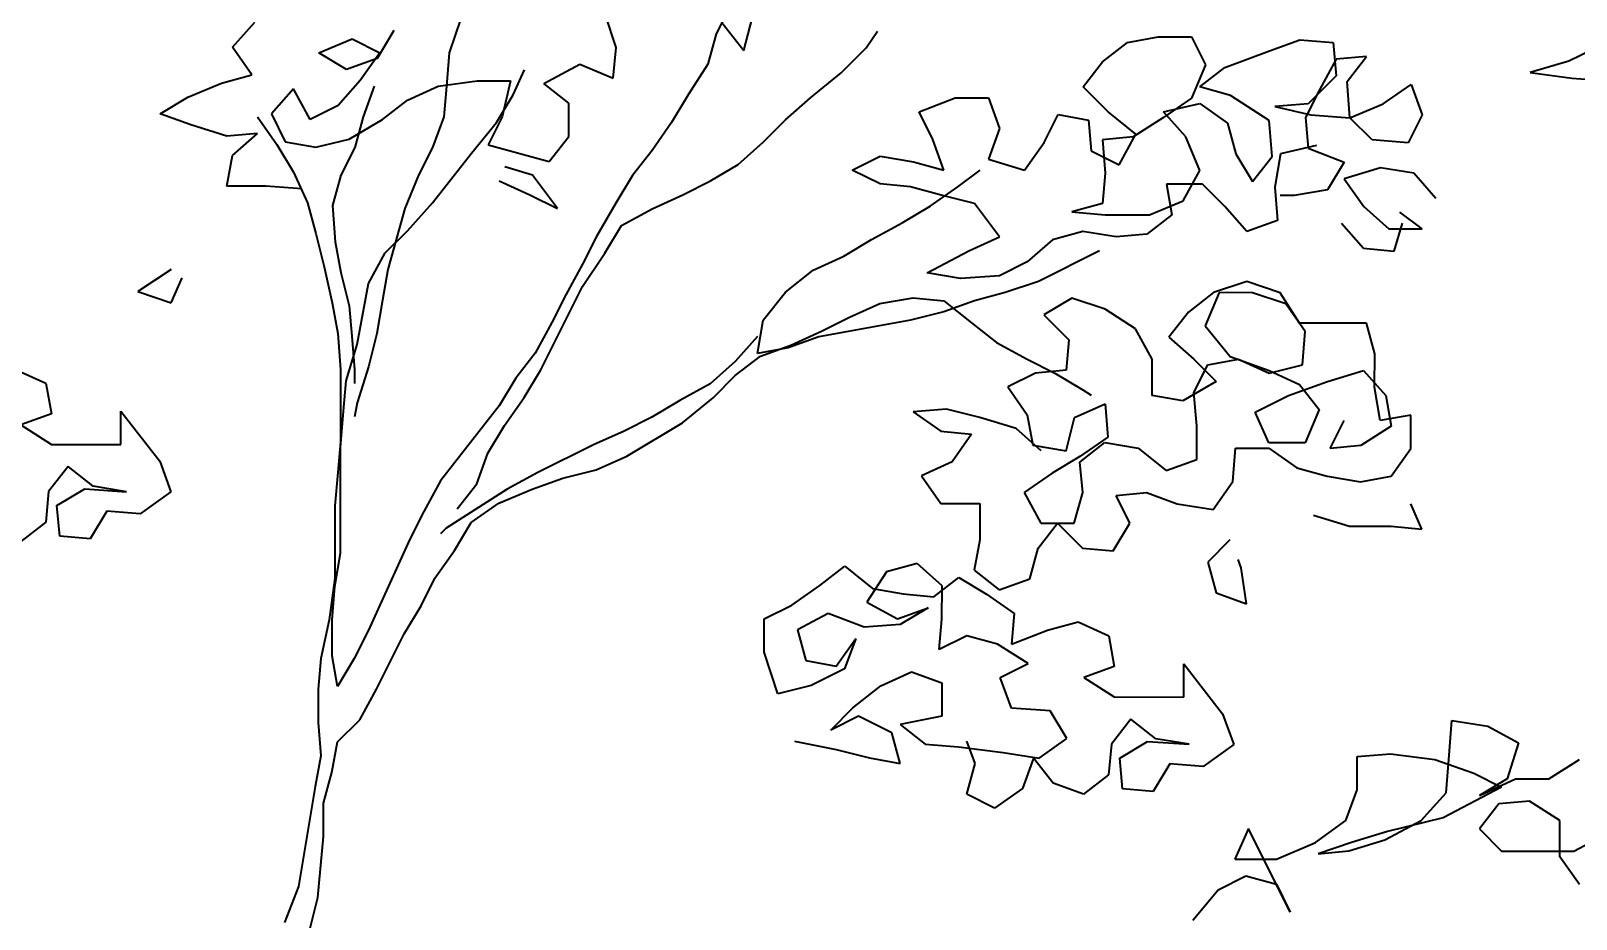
# Model space of a CAD drawing. Header units: millimetres. Extents: x 3675 to 7804, y -1257 to 3701.
# Drawn here: x 4615.8 to 4718.7, y -346 to -286.9 of the extents above; entities that cross this region are included whole.
import ezdxf

# ---------------------------------------------------------------- set-up
doc = ezdxf.new("R2010")
doc.units = ezdxf.units.MM
doc.layers.add('L-shrub', color=74, linetype='Continuous', lineweight=35)

# ---------------------------------------------------------------- blocks, each defined once
blk = doc.blocks.new('a4')
for p, q in [((0.33797, 2.50902), (0.32766, 2.48844)), ((0.29058, 2.48332), (0.28648, 2.49568)), ((0.14849, 2.48345), (0.15673, 2.49271)), ((0.23293, 2.49367), (0.2288, 2.48132)), ((0.32972, 2.49255), (0.33795, 2.48225)), ((0.33795, 2.48225), (0.34105, 2.4946)), ((0.18041, 2.48136), (0.19277, 2.4865)), ((0.19277, 2.4865), (0.20306, 2.48134)), ((0.20821, 2.48958), (0.20203, 2.47928)), ((0.32766, 2.48844), (0.32456, 2.47711)), ((0.38325, 2.48324), (0.38738, 2.48941)), ((0.47077, 2.47801), (0.48005, 2.48521)), ((0.48005, 2.48521), (0.49137, 2.48726)), ((0.49137, 2.48726), (0.50373, 2.48725)), ((0.50373, 2.48725), (0.50887, 2.47694)), ((0.53256, 2.48207), (0.54389, 2.48618)), ((0.54389, 2.48618), (0.55624, 2.48514)), ((0.55624, 2.48514), (0.55726, 2.47278)), ((0.65592, 2.48438), (0.64356, 2.47821)), ((0.15569, 2.47315), (0.14849, 2.48345)), ((0.1907, 2.47518), (0.18041, 2.48136)), ((0.20203, 2.47928), (0.1907, 2.47518)), ((0.20306, 2.48134), (0.19584, 2.47105)), ((0.2288, 2.48132), (0.22776, 2.46896)), ((0.28954, 2.472), (0.29058, 2.48332)), ((0.37398, 2.47398), (0.38325, 2.48324)), ((0.51608, 2.47591), (0.53256, 2.48207)), ((0.55727, 2.47896), (0.55108, 2.46764)), ((0.56859, 2.47998), (0.55727, 2.47896)), ((0.56138, 2.47072), (0.56859, 2.47998)), ((0.14436, 2.47007), (0.15569, 2.47315)), ((0.25247, 2.46585), (0.2566, 2.47512)), ((0.2638, 2.46996), (0.27719, 2.47716)), ((0.27719, 2.47716), (0.28954, 2.472)), ((0.32456, 2.47711), (0.31734, 2.46579)), ((0.36264, 2.46472), (0.37398, 2.47398)), ((0.46356, 2.46875), (0.47077, 2.47801)), ((0.50887, 2.47694), (0.50371, 2.46459)), ((0.5068, 2.46871), (0.51608, 2.47591)), ((0.55726, 2.47278), (0.54695, 2.46249)), ((0.64356, 2.47821), (0.62914, 2.47411)), ((0.62914, 2.47411), (0.64458, 2.47203)), ((0.132, 2.46493), (0.14436, 2.47007)), ((0.17113, 2.46799), (0.16288, 2.45873)), ((0.17729, 2.45665), (0.17113, 2.46799)), ((0.19584, 2.47105), (0.1876, 2.46179)), ((0.20099, 2.46899), (0.19686, 2.45767)), ((0.21334, 2.46383), (0.22467, 2.46897)), ((0.22467, 2.46897), (0.23909, 2.47101)), ((0.22776, 2.46896), (0.22672, 2.45764)), ((0.23909, 2.47101), (0.25144, 2.471)), ((0.25144, 2.471), (0.24834, 2.45762)), ((0.27306, 2.46274), (0.2638, 2.46996)), ((0.47282, 2.45947), (0.46356, 2.46875)), ((0.51813, 2.46561), (0.5068, 2.46871)), ((0.55108, 2.46764), (0.54592, 2.45735)), ((0.5624, 2.45733), (0.56138, 2.47072)), ((0.57476, 2.46247), (0.58506, 2.46967)), ((0.58506, 2.46967), (0.58917, 2.45834)), ((0.64458, 2.47203), (0.65797, 2.47099)), ((0.12169, 2.45876), (0.132, 2.46493)), ((0.1876, 2.46179), (0.17729, 2.45665)), ((0.20407, 2.45663), (0.21334, 2.46383)), ((0.24628, 2.45556), (0.25247, 2.46585)), ((0.27305, 2.45039), (0.27306, 2.46274)), ((0.31734, 2.46579), (0.31115, 2.4555)), ((0.35337, 2.45649), (0.36264, 2.46472)), ((0.4028, 2.45954), (0.41619, 2.46467)), ((0.41619, 2.46467), (0.42854, 2.46466)), ((0.42854, 2.46466), (0.43265, 2.45333)), ((0.50371, 2.46459), (0.49341, 2.45739)), ((0.49341, 2.45945), (0.5068, 2.46253)), ((0.5068, 2.46253), (0.51709, 2.45531)), ((0.53253, 2.45633), (0.51813, 2.46561)), ((0.54695, 2.46249), (0.5346, 2.46148)), ((0.5346, 2.46148), (0.54798, 2.45837)), ((0.5624, 2.45733), (0.57476, 2.46247)), ((0.13302, 2.45464), (0.12169, 2.45876)), ((0.15773, 2.4577), (0.16493, 2.4474)), ((0.16288, 2.45873), (0.16802, 2.44843)), ((0.1917, 2.44943), (0.20407, 2.45663)), ((0.19686, 2.45767), (0.19376, 2.44634)), ((0.22672, 2.45764), (0.22259, 2.44632)), ((0.237, 2.44424), (0.24628, 2.45556)), ((0.24834, 2.45762), (0.24319, 2.44733)), ((0.31115, 2.4555), (0.30393, 2.44521)), ((0.34512, 2.44826), (0.35337, 2.45649)), ((0.40794, 2.44924), (0.4028, 2.45954)), ((0.44912, 2.44817), (0.45428, 2.45846)), ((0.45428, 2.45846), (0.4656, 2.45639)), ((0.4656, 2.45639), (0.46662, 2.44506)), ((0.4831, 2.45123), (0.47282, 2.45947)), ((0.49341, 2.45739), (0.48207, 2.4502)), ((0.50164, 2.45018), (0.49341, 2.45945)), ((0.53355, 2.44294), (0.53253, 2.45633)), ((0.54592, 2.45735), (0.54694, 2.44602)), ((0.54798, 2.45837), (0.5624, 2.45733)), ((0.57063, 2.44909), (0.5624, 2.45733)), ((0.58917, 2.45834), (0.58401, 2.44804)), ((0.1464, 2.4505), (0.13302, 2.45464)), ((0.15773, 2.45152), (0.1464, 2.4505)), ((0.14845, 2.44329), (0.15773, 2.45152)), ((0.26583, 2.44113), (0.27305, 2.45039)), ((0.43265, 2.45333), (0.42852, 2.44201)), ((0.48207, 2.4502), (0.47075, 2.44918)), ((0.47692, 2.4399), (0.4831, 2.45123)), ((0.50677, 2.43782), (0.50164, 2.45018)), ((0.51709, 2.45531), (0.52017, 2.44398)), ((0.16493, 2.4474), (0.1711, 2.4371)), ((0.16802, 2.44843), (0.17934, 2.44636)), ((0.17934, 2.44636), (0.1917, 2.44943)), ((0.19376, 2.44634), (0.1886, 2.43605)), ((0.22259, 2.44632), (0.21743, 2.43602)), ((0.22257, 2.42572), (0.237, 2.44424)), ((0.24319, 2.44733), (0.26583, 2.44113)), ((0.30393, 2.44521), (0.29672, 2.43595)), ((0.33585, 2.44003), (0.34512, 2.44826)), ((0.41204, 2.43791), (0.40794, 2.44924)), ((0.4419, 2.43788), (0.44912, 2.44817)), ((0.46662, 2.44506), (0.47692, 2.4399)), ((0.47075, 2.44918), (0.47176, 2.43682)), ((0.55003, 2.44705), (0.53664, 2.44397)), ((0.54694, 2.44602), (0.56032, 2.44086)), ((0.58401, 2.44804), (0.57063, 2.44909)), ((0.14638, 2.43197), (0.14845, 2.44329)), ((0.25965, 2.43599), (0.24936, 2.43908)), ((0.32555, 2.43387), (0.33585, 2.44003)), ((0.37806, 2.43794), (0.38837, 2.44308)), ((0.38837, 2.44308), (0.40072, 2.441)), ((0.40072, 2.441), (0.41204, 2.43791)), ((0.42852, 2.44201), (0.4419, 2.43788)), ((0.52017, 2.44398), (0.52633, 2.43368)), ((0.52633, 2.43368), (0.53355, 2.44294)), ((0.53664, 2.44397), (0.53457, 2.43161)), ((0.56032, 2.44086), (0.55413, 2.43057)), ((0.5737, 2.43879), (0.56032, 2.43468)), ((0.58606, 2.43672), (0.5737, 2.43879)), ((0.1711, 2.4371), (0.17624, 2.42576)), ((0.1886, 2.43605), (0.1855, 2.42473)), ((0.21743, 2.43602), (0.21227, 2.42367)), ((0.24729, 2.43394), (0.25861, 2.42878)), ((0.26891, 2.42362), (0.25965, 2.43599)), ((0.29672, 2.43595), (0.29053, 2.42566)), ((0.31525, 2.42873), (0.32555, 2.43387)), ((0.38836, 2.43278), (0.37806, 2.43794)), ((0.39968, 2.43174), (0.38836, 2.43278)), ((0.41719, 2.43172), (0.42543, 2.43789)), ((0.47176, 2.43682), (0.47072, 2.4255)), ((0.5078, 2.43267), (0.49441, 2.43268)), ((0.49441, 2.43268), (0.49646, 2.42135)), ((0.50059, 2.4265), (0.50677, 2.43782)), ((0.51603, 2.42442), (0.5078, 2.43267)), ((0.56032, 2.43468), (0.56751, 2.42438)), ((0.59429, 2.42744), (0.58606, 2.43672)), ((0.1608, 2.43196), (0.14638, 2.43197)), ((0.17418, 2.43091), (0.1608, 2.43196)), ((0.25861, 2.42878), (0.26891, 2.42362)), ((0.30391, 2.42359), (0.31525, 2.42873)), ((0.41101, 2.42864), (0.39968, 2.43174)), ((0.40688, 2.42452), (0.41719, 2.43172)), ((0.42336, 2.42554), (0.41101, 2.42864)), ((0.53457, 2.43161), (0.53559, 2.41926)), ((0.54178, 2.42852), (0.53663, 2.42852)), ((0.55413, 2.43057), (0.54178, 2.42852)), ((0.17624, 2.42576), (0.17932, 2.41444)), ((0.1855, 2.42473), (0.18652, 2.41134)), ((0.21227, 2.42367), (0.20607, 2.40103)), ((0.2133, 2.41543), (0.22257, 2.42572)), ((0.29053, 2.42566), (0.28331, 2.41331)), ((0.29258, 2.41742), (0.30391, 2.42359)), ((0.39658, 2.41836), (0.40688, 2.42452)), ((0.43262, 2.41317), (0.42336, 2.42554)), ((0.47072, 2.4255), (0.4594, 2.42242)), ((0.4594, 2.42242), (0.47175, 2.42138)), ((0.47175, 2.42138), (0.48823, 2.42136)), ((0.49646, 2.42135), (0.48719, 2.41415)), ((0.48823, 2.42136), (0.50059, 2.4265)), ((0.52426, 2.41515), (0.51603, 2.42442)), ((0.56751, 2.42438), (0.57677, 2.41613)), ((0.58913, 2.41612), (0.5809, 2.42231)), ((0.20505, 2.4072), (0.2133, 2.41543)), ((0.2864, 2.40713), (0.29258, 2.41742)), ((0.38525, 2.41219), (0.39658, 2.41836)), ((0.53559, 2.41926), (0.52426, 2.41515)), ((0.55927, 2.41821), (0.5675, 2.40893)), ((0.57677, 2.41613), (0.58913, 2.41612)), ((0.57882, 2.40789), (0.58192, 2.41819)), ((0.17932, 2.41444), (0.18239, 2.40208)), ((0.18652, 2.41134), (0.18857, 2.40001)), ((0.28331, 2.41331), (0.27815, 2.40302)), ((0.37495, 2.40602), (0.38525, 2.41219)), ((0.42128, 2.40804), (0.43262, 2.41317)), ((0.45218, 2.41213), (0.4429, 2.4039)), ((0.46351, 2.4152), (0.45218, 2.41213)), ((0.47586, 2.41313), (0.46351, 2.4152)), ((0.48719, 2.41415), (0.47586, 2.41313)), ((0.19886, 2.39588), (0.20505, 2.4072)), ((0.27815, 2.39478), (0.2864, 2.40713)), ((0.36362, 2.40088), (0.37495, 2.40602)), ((0.40583, 2.39981), (0.42128, 2.40804)), ((0.46968, 2.40799), (0.44702, 2.39669)), ((0.5675, 2.40893), (0.57882, 2.40789)), ((0.12576, 2.4011), (0.1134, 2.39287)), ((0.18239, 2.40208), (0.18547, 2.38869)), ((0.18857, 2.40001), (0.19165, 2.38765)), ((0.20607, 2.40103), (0.204, 2.3897)), ((0.27815, 2.40302), (0.27197, 2.3917)), ((0.35331, 2.39265), (0.36362, 2.40088)), ((0.41819, 2.39774), (0.40583, 2.39981)), ((0.4326, 2.39876), (0.41819, 2.39774)), ((0.4429, 2.4039), (0.4326, 2.39876)), ((0.1134, 2.39287), (0.12575, 2.38874)), ((0.12575, 2.38874), (0.12988, 2.39801)), ((0.19472, 2.37323), (0.19886, 2.39588)), ((0.26267, 2.3639), (0.27815, 2.39478)), ((0.34506, 2.38236), (0.35331, 2.39265)), ((0.43466, 2.39258), (0.42333, 2.3895)), ((0.44702, 2.39669), (0.43466, 2.39258)), ((0.52424, 2.39662), (0.51188, 2.39251)), ((0.53659, 2.39249), (0.52424, 2.39662)), ((0.18547, 2.38869), (0.18752, 2.37736)), ((0.19165, 2.38765), (0.19267, 2.37633)), ((0.204, 2.3897), (0.20193, 2.37735)), ((0.27197, 2.3917), (0.26681, 2.38141)), ((0.37699, 2.38336), (0.38832, 2.3885)), ((0.38832, 2.3885), (0.40067, 2.39055)), ((0.40067, 2.39055), (0.412, 2.38951)), ((0.412, 2.38951), (0.42229, 2.38126)), ((0.42333, 2.3895), (0.412, 2.38539)), ((0.45937, 2.3905), (0.44906, 2.38433)), ((0.47172, 2.38637), (0.45937, 2.3905)), ((0.51188, 2.39251), (0.50261, 2.38531)), ((0.51394, 2.39251), (0.50878, 2.38015)), ((0.5263, 2.39249), (0.51394, 2.39251)), ((0.53865, 2.38836), (0.5263, 2.39249)), ((0.54379, 2.38115), (0.53659, 2.39249)), ((0.54585, 2.37806), (0.53865, 2.38836)), ((0.26681, 2.38141), (0.26062, 2.37008)), ((0.34299, 2.37001), (0.34506, 2.38236)), ((0.39964, 2.38231), (0.36565, 2.37617)), ((0.36668, 2.37823), (0.37699, 2.38336)), ((0.412, 2.38539), (0.39964, 2.38231)), ((0.42229, 2.38126), (0.43155, 2.37405)), ((0.44906, 2.38433), (0.45832, 2.37505)), ((0.48304, 2.37915), (0.47172, 2.38637)), ((0.50261, 2.38531), (0.49539, 2.37605)), ((0.5685, 2.38113), (0.54379, 2.38115)), ((0.57158, 2.3698), (0.5685, 2.38113)), ((0.18752, 2.37736), (0.18854, 2.36397)), ((0.19267, 2.37633), (0.19368, 2.36397)), ((0.20193, 2.37735), (0.19883, 2.36499)), ((0.343, 2.37619), (0.33475, 2.36693)), ((0.36565, 2.37617), (0.35432, 2.37206)), ((0.35535, 2.37309), (0.36668, 2.37823)), ((0.48921, 2.36782), (0.48304, 2.37915)), ((0.49539, 2.37605), (0.50465, 2.3678)), ((0.50878, 2.38015), (0.51804, 2.36882)), ((0.54481, 2.36571), (0.54585, 2.37806)), ((0.19059, 2.35985), (0.19472, 2.37323)), ((0.26062, 2.37008), (0.2534, 2.36082)), ((0.35432, 2.37206), (0.34299, 2.37001)), ((0.34402, 2.36898), (0.35535, 2.37309)), ((0.43155, 2.37405), (0.44287, 2.36786)), ((0.45832, 2.37505), (0.45728, 2.36373)), ((0.57157, 2.35744), (0.57158, 2.3698)), ((0.06806, 2.36408), (0.07939, 2.35892)), ((0.18854, 2.36397), (0.18851, 2.3372)), ((0.19368, 2.36397), (0.19368, 2.35882)), ((0.19883, 2.36499), (0.1947, 2.35161)), ((0.33475, 2.36693), (0.32548, 2.3587)), ((0.33475, 2.36178), (0.34402, 2.36898)), ((0.44287, 2.36786), (0.45316, 2.3627)), ((0.48919, 2.35443), (0.48921, 2.36782)), ((0.50464, 2.35545), (0.5098, 2.36574)), ((0.50465, 2.3678), (0.51288, 2.35956)), ((0.5098, 2.36574), (0.52113, 2.36779)), ((0.51804, 2.36882), (0.53245, 2.36366)), ((0.52113, 2.36779), (0.53245, 2.36263)), ((0.53245, 2.36263), (0.54481, 2.36571)), ((0.07939, 2.35892), (0.08143, 2.3476)), ((0.18955, 2.34853), (0.19059, 2.35985)), ((0.2534, 2.36082), (0.24722, 2.35053)), ((0.25649, 2.35361), (0.26267, 2.3639)), ((0.32548, 2.3587), (0.31415, 2.35253)), ((0.3265, 2.35355), (0.33475, 2.36178)), ((0.44595, 2.36271), (0.43565, 2.35757)), ((0.45728, 2.36373), (0.44595, 2.36271)), ((0.45316, 2.3627), (0.46345, 2.35651)), ((0.51288, 2.35956), (0.50052, 2.35236)), ((0.53245, 2.36366), (0.54377, 2.3585)), ((0.53965, 2.35438), (0.55407, 2.35952)), ((0.54377, 2.3585), (0.55097, 2.34923)), ((0.55407, 2.35952), (0.56746, 2.36363)), ((0.56746, 2.36363), (0.57569, 2.35435)), ((0.24927, 2.34332), (0.25649, 2.35361)), ((0.31415, 2.35253), (0.30384, 2.34636)), ((0.31517, 2.34429), (0.3265, 2.35355)), ((0.43565, 2.35757), (0.44285, 2.34726)), ((0.46345, 2.35651), (0.46654, 2.35445)), ((0.50052, 2.35236), (0.48919, 2.35443)), ((0.50566, 2.34309), (0.50464, 2.35545)), ((0.52729, 2.34822), (0.53965, 2.35438)), ((0.57362, 2.34509), (0.57157, 2.35744)), ((0.57569, 2.35435), (0.57774, 2.34302)), ((0.08143, 2.3476), (0.0701, 2.34349)), ((0.10717, 2.33625), (0.10718, 2.3486)), ((0.10718, 2.3486), (0.12158, 2.33005)), ((0.18851, 2.33514), (0.18955, 2.34853)), ((0.1947, 2.35161), (0.19367, 2.34646)), ((0.24722, 2.35053), (0.22557, 2.32275)), ((0.41299, 2.34935), (0.40064, 2.34833)), ((0.40064, 2.34833), (0.41093, 2.34112)), ((0.42535, 2.34625), (0.41299, 2.34935)), ((0.44285, 2.34726), (0.4449, 2.33594)), ((0.46036, 2.34622), (0.47169, 2.35136)), ((0.47169, 2.35136), (0.4727, 2.339)), ((0.53242, 2.33689), (0.52729, 2.34822)), ((0.55097, 2.34923), (0.54581, 2.33687)), ((0.58495, 2.34713), (0.57362, 2.34509)), ((0.58494, 2.33478), (0.58495, 2.34713)), ((0.0701, 2.34349), (0.08142, 2.33627)), ((0.24308, 2.33303), (0.24927, 2.34332)), ((0.29354, 2.34122), (0.28221, 2.33609)), ((0.30384, 2.34636), (0.29354, 2.34122)), ((0.29456, 2.33196), (0.31517, 2.34429)), ((0.41093, 2.34112), (0.42225, 2.34008)), ((0.43873, 2.34212), (0.42535, 2.34625)), ((0.44799, 2.33387), (0.43873, 2.34212)), ((0.45725, 2.33387), (0.46036, 2.34622)), ((0.50565, 2.33073), (0.50566, 2.34309)), ((0.55508, 2.33481), (0.56023, 2.3451)), ((0.57774, 2.34302), (0.5664, 2.33583)), ((0.08142, 2.33627), (0.10717, 2.33625)), ((0.18851, 2.3372), (0.18747, 2.32588)), ((0.28221, 2.33609), (0.26161, 2.32581)), ((0.42225, 2.34008), (0.41503, 2.32979)), ((0.4449, 2.33594), (0.45725, 2.33387)), ((0.4727, 2.339), (0.4624, 2.3318)), ((0.4624, 2.32974), (0.47167, 2.33694)), ((0.47167, 2.33694), (0.48403, 2.33487)), ((0.54581, 2.33687), (0.53242, 2.33689)), ((0.5664, 2.33583), (0.55508, 2.33481)), ((0.12158, 2.33005), (0.12568, 2.31872)), ((0.18847, 2.29601), (0.18851, 2.33514)), ((0.23895, 2.32171), (0.24308, 2.33303)), ((0.28323, 2.32682), (0.29456, 2.33196)), ((0.41503, 2.32979), (0.4037, 2.32465)), ((0.4624, 2.3318), (0.4521, 2.32563)), ((0.46342, 2.31842), (0.4624, 2.32974)), ((0.48403, 2.33487), (0.49432, 2.32662)), ((0.49432, 2.32662), (0.50565, 2.33073)), ((0.51903, 2.32248), (0.52007, 2.33484)), ((0.52007, 2.33484), (0.53242, 2.33483)), ((0.53242, 2.33483), (0.54271, 2.32761)), ((0.57772, 2.32449), (0.58494, 2.33478)), ((0.08759, 2.32803), (0.08038, 2.31877)), ((0.09685, 2.32081), (0.08759, 2.32803)), ((0.18747, 2.32588), (0.18643, 2.31352)), ((0.26161, 2.32581), (0.25028, 2.31964)), ((0.27087, 2.32374), (0.28323, 2.32682)), ((0.4037, 2.32465), (0.4109, 2.31434)), ((0.4521, 2.32563), (0.4418, 2.31843)), ((0.54271, 2.32761), (0.55404, 2.32451)), ((0.55404, 2.32451), (0.56639, 2.32244)), ((0.56639, 2.32244), (0.57772, 2.32449)), ((0.08038, 2.31877), (0.07934, 2.30744)), ((0.08346, 2.31361), (0.09376, 2.31978)), ((0.09376, 2.31978), (0.10921, 2.31874)), ((0.10921, 2.31874), (0.09685, 2.32081)), ((0.12568, 2.31872), (0.11435, 2.3105)), ((0.22557, 2.32275), (0.21938, 2.31143)), ((0.25028, 2.31964), (0.22761, 2.30525)), ((0.23174, 2.31245), (0.23895, 2.32171)), ((0.24718, 2.31449), (0.25954, 2.31963)), ((0.25954, 2.31963), (0.27087, 2.32374)), ((0.4418, 2.31843), (0.44796, 2.3071)), ((0.46032, 2.30709), (0.46342, 2.31842)), ((0.47577, 2.31737), (0.4871, 2.31839)), ((0.4871, 2.31839), (0.49842, 2.31426)), ((0.51181, 2.31219), (0.51903, 2.32248)), ((0.08448, 2.30229), (0.08346, 2.31361)), ((0.18643, 2.31352), (0.18641, 2.28675)), ((0.23688, 2.3073), (0.24718, 2.31449)), ((0.4109, 2.31434), (0.42532, 2.31433)), ((0.42532, 2.31433), (0.4253, 2.30095)), ((0.48091, 2.30707), (0.47577, 2.31737)), ((0.49842, 2.31426), (0.51181, 2.31219)), ((0.58903, 2.30491), (0.58492, 2.31419)), ((0.07934, 2.30744), (0.07006, 2.30024)), ((0.10199, 2.31154), (0.09581, 2.30125)), ((0.11435, 2.3105), (0.10199, 2.31154)), ((0.21938, 2.31143), (0.21422, 2.30114)), ((0.23069, 2.297), (0.23688, 2.3073)), ((0.44693, 2.29784), (0.45414, 2.3071)), ((0.44796, 2.3071), (0.46032, 2.30709)), ((0.45414, 2.3071), (0.4634, 2.29782)), ((0.47473, 2.29678), (0.48091, 2.30707)), ((0.54887, 2.3101), (0.56226, 2.30597)), ((0.09581, 2.30125), (0.08448, 2.30229)), ((0.21422, 2.30114), (0.19874, 2.26717)), ((0.22761, 2.30525), (0.22555, 2.30319)), ((0.56226, 2.30597), (0.5777, 2.30595)), ((0.5777, 2.30595), (0.58903, 2.30491)), ((0.1864, 2.28366), (0.18847, 2.29601)), ((0.22347, 2.28671), (0.23069, 2.297)), ((0.4253, 2.30095), (0.42323, 2.28962)), ((0.44383, 2.28651), (0.44693, 2.29784)), ((0.4634, 2.29782), (0.47473, 2.29678)), ((0.51798, 2.30086), (0.50973, 2.29263)), ((0.36601, 2.28396), (0.37528, 2.29116)), ((0.37528, 2.29116), (0.38557, 2.28292)), ((0.40205, 2.29217), (0.39072, 2.28909)), ((0.41131, 2.28392), (0.40205, 2.29217)), ((0.42323, 2.28962), (0.4325, 2.2824)), ((0.50973, 2.29263), (0.51281, 2.2813)), ((0.52209, 2.29056), (0.52106, 2.29365)), ((0.52413, 2.27717), (0.52209, 2.29056)), ((0.18641, 2.28675), (0.18433, 2.27131)), ((0.21832, 2.27642), (0.22347, 2.28671)), ((0.3557, 2.27676), (0.36601, 2.28396)), ((0.39072, 2.28909), (0.38351, 2.27777)), ((0.40822, 2.27981), (0.41749, 2.287)), ((0.4113, 2.27157), (0.41131, 2.28392)), ((0.41749, 2.287), (0.42779, 2.28082)), ((0.4325, 2.2824), (0.44383, 2.28651)), ((0.18536, 2.2713), (0.1864, 2.28366)), ((0.38557, 2.28292), (0.3969, 2.28085)), ((0.3969, 2.28085), (0.40822, 2.27981)), ((0.42779, 2.28082), (0.43808, 2.2736)), ((0.51281, 2.2813), (0.52413, 2.27717)), ((0.21213, 2.26613), (0.21832, 2.27642)), ((0.3454, 2.27163), (0.3557, 2.27676)), ((0.36909, 2.27366), (0.35776, 2.2675)), ((0.38247, 2.2685), (0.36909, 2.27366)), ((0.38351, 2.27777), (0.39483, 2.27158)), ((0.39483, 2.27158), (0.40616, 2.27569)), ((0.40616, 2.27569), (0.39586, 2.26952)), ((0.43808, 2.2736), (0.43704, 2.26227)), ((0.18433, 2.27131), (0.18123, 2.25689)), ((0.18535, 2.25792), (0.18536, 2.2713)), ((0.19874, 2.26717), (0.19359, 2.25688)), ((0.34539, 2.25927), (0.3454, 2.27163)), ((0.35776, 2.2675), (0.36083, 2.25617)), ((0.39586, 2.26952), (0.38247, 2.2685)), ((0.41026, 2.26024), (0.4113, 2.27157)), ((0.43704, 2.26227), (0.45043, 2.26741)), ((0.45043, 2.26741), (0.46176, 2.27049)), ((0.46176, 2.27049), (0.47308, 2.26533)), ((0.20181, 2.24555), (0.21213, 2.26613)), ((0.37216, 2.2541), (0.37938, 2.26439)), ((0.37938, 2.26439), (0.37525, 2.25306)), ((0.42056, 2.26538), (0.41026, 2.26024)), ((0.43189, 2.26228), (0.42056, 2.26538)), ((0.44321, 2.25506), (0.43189, 2.26228)), ((0.47308, 2.26533), (0.47513, 2.254)), ((0.18123, 2.25689), (0.18019, 2.24557)), ((0.1874, 2.24659), (0.18535, 2.25792)), ((0.19359, 2.25688), (0.1874, 2.24659)), ((0.35053, 2.24382), (0.34539, 2.25927)), ((0.36083, 2.25617), (0.37216, 2.2541)), ((0.37525, 2.25306), (0.36288, 2.2469)), ((0.38863, 2.24687), (0.39996, 2.25201)), ((0.39996, 2.25201), (0.41128, 2.24788)), ((0.43291, 2.24992), (0.44321, 2.25506)), ((0.43701, 2.23859), (0.43291, 2.24992)), ((0.47513, 2.254), (0.4638, 2.24989)), ((0.4638, 2.24989), (0.47512, 2.24268)), ((0.50086, 2.24265), (0.50087, 2.25501)), ((0.50087, 2.25501), (0.51527, 2.23646)), ((0.18019, 2.24557), (0.18018, 2.23321)), ((0.19562, 2.23423), (0.20181, 2.24555)), ((0.36288, 2.2469), (0.35053, 2.24382)), ((0.37832, 2.23865), (0.38863, 2.24687)), ((0.41128, 2.24788), (0.41127, 2.23553)), ((0.37008, 2.23042), (0.37832, 2.23865)), ((0.45143, 2.23755), (0.43701, 2.23859)), ((0.47512, 2.24268), (0.50086, 2.24265)), ((0.18018, 2.23321), (0.1812, 2.22085)), ((0.18738, 2.226), (0.19562, 2.23423)), ((0.38038, 2.23555), (0.37008, 2.23042)), ((0.39273, 2.22937), (0.38038, 2.23555)), ((0.41127, 2.23553), (0.39582, 2.23245)), ((0.39582, 2.23245), (0.40508, 2.22524)), ((0.4576, 2.22725), (0.45143, 2.23755)), ((0.48129, 2.23443), (0.47407, 2.22517)), ((0.49055, 2.22722), (0.48129, 2.23443)), ((0.51527, 2.23646), (0.51938, 2.22513)), ((0.59906, 2.21957), (0.6001, 2.23398)), ((0.6001, 2.23398), (0.61348, 2.23191)), ((0.39581, 2.21804), (0.39273, 2.22937)), ((0.44729, 2.22005), (0.4576, 2.22725)), ((0.5029, 2.22515), (0.49055, 2.22722)), ((0.61348, 2.23191), (0.6248, 2.22572)), ((0.1812, 2.22085), (0.17913, 2.20953)), ((0.18531, 2.21467), (0.18738, 2.226)), ((0.35669, 2.22631), (0.37213, 2.22321)), ((0.37213, 2.22321), (0.38448, 2.22011)), ((0.40508, 2.22524), (0.41744, 2.22419)), ((0.41744, 2.22419), (0.43391, 2.22212)), ((0.42361, 2.21801), (0.42053, 2.22625)), ((0.43391, 2.22212), (0.44729, 2.22005)), ((0.47407, 2.22517), (0.47303, 2.21385)), ((0.47715, 2.22002), (0.48746, 2.22619)), ((0.48746, 2.22619), (0.5029, 2.22515)), ((0.51938, 2.22513), (0.50804, 2.2169)), ((0.56508, 2.22063), (0.57743, 2.22164)), ((0.57743, 2.22164), (0.59391, 2.21957)), ((0.6248, 2.22572), (0.62067, 2.21234)), ((0.38448, 2.22011), (0.39581, 2.21804)), ((0.42051, 2.20669), (0.42361, 2.21801)), ((0.44523, 2.22005), (0.44111, 2.20873)), ((0.45243, 2.21078), (0.44523, 2.22005)), ((0.47817, 2.20869), (0.47715, 2.22002)), ((0.49569, 2.21794), (0.4895, 2.20765)), ((0.50804, 2.2169), (0.49569, 2.21794)), ((0.56507, 2.20827), (0.56508, 2.22063)), ((0.59391, 2.21957), (0.60832, 2.21441)), ((0.59802, 2.20721), (0.59906, 2.21957)), ((0.63612, 2.21232), (0.64745, 2.21952)), ((0.17913, 2.20953), (0.17292, 2.17247)), ((0.18221, 2.20335), (0.18531, 2.21467)), ((0.46376, 2.20665), (0.45243, 2.21078)), ((0.47303, 2.21385), (0.46376, 2.20665)), ((0.60832, 2.21441), (0.61861, 2.20925)), ((0.62067, 2.21234), (0.61037, 2.20617)), ((0.61037, 2.20617), (0.62376, 2.21234)), ((0.62376, 2.21234), (0.63612, 2.21232)), ((0.4308, 2.20153), (0.42051, 2.20669)), ((0.44111, 2.20873), (0.4308, 2.20153)), ((0.4895, 2.20765), (0.47817, 2.20869)), ((0.56094, 2.19695), (0.56507, 2.20827)), ((0.58874, 2.19692), (0.59802, 2.20721)), ((0.61861, 2.20925), (0.59698, 2.19794)), ((0.6289, 2.20409), (0.61758, 2.20307)), ((0.64022, 2.19687), (0.6289, 2.20409)), ((0.1822, 2.19099), (0.18221, 2.20335)), ((0.59698, 2.19794), (0.57638, 2.19281)), ((0.61758, 2.20307), (0.61036, 2.19381)), ((0.5249, 2.19389), (0.51974, 2.18257)), ((0.54031, 2.16299), (0.5249, 2.19389)), ((0.5496, 2.18872), (0.56094, 2.19695)), ((0.57638, 2.19281), (0.56299, 2.18871)), ((0.57535, 2.18973), (0.58874, 2.19692)), ((0.61036, 2.19381), (0.61859, 2.18557)), ((0.64021, 2.18349), (0.64022, 2.19687)), ((0.64536, 2.18554), (0.65875, 2.19274)), ((0.18012, 2.16834), (0.1822, 2.19099)), ((0.53518, 2.18256), (0.5496, 2.18872)), ((0.56299, 2.18871), (0.55063, 2.1846)), ((0.56196, 2.18562), (0.57535, 2.18973)), ((0.51974, 2.18257), (0.53518, 2.18256)), ((0.55063, 2.1846), (0.56196, 2.18562)), ((0.61859, 2.18557), (0.64536, 2.18554)), ((0.64741, 2.17319), (0.64021, 2.18349)), ((0.51355, 2.17125), (0.52385, 2.17639)), ((0.52385, 2.17639), (0.53517, 2.17329)), ((0.17292, 2.17247), (0.16775, 2.15909)), ((0.50427, 2.15993), (0.51355, 2.17125)), ((0.53517, 2.17329), (0.54031, 2.16299)), ((0.17702, 2.15599), (0.18012, 2.16834))]:
    blk.add_line(p, q)
blk = doc.blocks.new('A$C11BA3BBE')
at = {"xscale": 1.757985580985007, "yscale": 1.757985580985007, "zscale": 1.757985580985007}
blk.add_blockref('a4', (1.7893, 0), dxfattribs=at)

msp = doc.modelspace()

# ---------------------------------------------------------------- block references
at = {"layer": 'L-shrub', "xscale": 102.2617952794016, "yscale": 102.2617952794016, "zscale": 102.2617952794016}
msp.add_blockref('A$C11BA3BBE', (4419.53, -734.4), dxfattribs=at)

doc.saveas('drawing.dxf')
